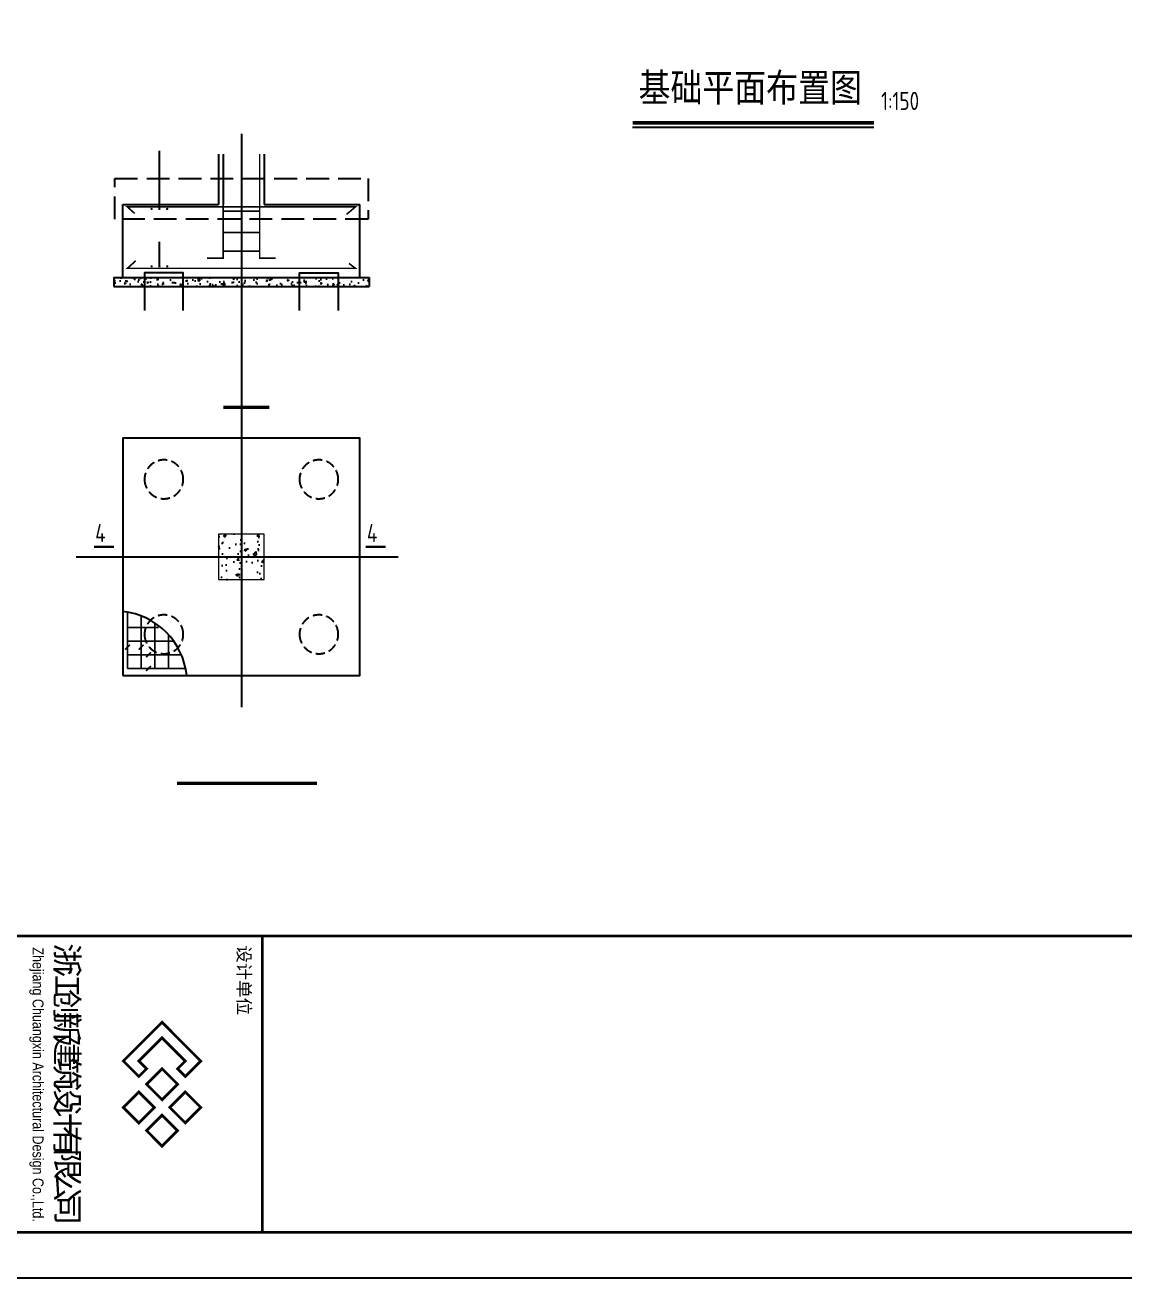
# Model space of a CAD drawing. Extents: x 447413 to 2975780, y -1432727 to 1301644.
# Drawn here: x 2291204 to 2327365, y 448828 to 490080 of the extents above; entities that cross this region are included whole.
import ezdxf
from ezdxf.enums import TextEntityAlignment as Align

# ---------------------------------------------------------------- set-up
doc = ezdxf.new("R2010")
doc.units = 0
doc.header["$LTSCALE"] = 1000
doc.header["$MEASUREMENT"] = 0
doc.linetypes.add('DASH', pattern=[0.35, 0.25, -0.1])
doc.linetypes.add('DASHED', pattern=[0.75, 0.5, -0.25])
for name, color, linetype in [('DIM_LEAD', 3, 'Continuous'), ('DIM_SYMB', 3, 'Continuous'), ('DOTE', 1, 'Continuous'), ('PILE_DASH', 9, 'DASHED'), ('TEXT', 6, 'Continuous'), ('图框', 253, 'Continuous'), ('文字说明', 7, 'Continuous'), ('标注', 2, 'Continuous'), ('桩', 1, 'Continuous'), ('详图', 8, 'Continuous'), ('详图钢筋', 1, 'Continuous')]:
    doc.layers.add(name, color=color, linetype=linetype)
doc.layers.add('柱', color=51, linetype='Continuous', lineweight=18)
doc.styles.add('Arial', font='ARIALN.TTF')
doc.styles.add('cx_biaoti', font='')
doc.styles.add('TSSD_REIN', font='Tssdeng.shx', dxfattribs={"width": 0.7, "bigfont": 'hztxt.shx'})
doc.styles.add('YT', font='FZYTK.TTF')
doc.styles.add('标注', font='tssdeng.shx', dxfattribs={"width": 0.8, "bigfont": 'tssdchn.shx'})
doc.styles.add('楷体', font='tssdeng.shx', dxfattribs={"bigfont": 'hztxt.shx'})
doc.styles.get('cx_biaoti').set_extended_font_data('SimSun')

# ---------------------------------------------------------------- blocks, each defined once
blk = doc.blocks.new('A$C6B0021A6')
at = {"layer": '图框', "color": 2, "const_width": 40, "elevation": -84000}
blk.add_lwpolyline([(20, 84120), (118920, 84120), (118920, 20), (20, 20)], close=True, dxfattribs=at)
at = {"layer": '图框', "color": 153, "const_width": 58, "elevation": -84000}
for points in [[(111420, 1020), (2520, 1020), (2520, 83120), (111420, 83120)], [(111420, 83120), (117920, 83120), (117920, 1020), (111420, 1020)], [(111420, 30220), (117920, 30220), (117920, 1020), (111420, 1020)]]:
    blk.add_lwpolyline(points, close=True, dxfattribs=at)
at = {"layer": '图框', "color": 5, "const_width": 60, "elevation": -84000}
blk.add_lwpolyline([(114500, 28529), (114161, 28869), (113312, 28020), (114161, 27171), (114500, 27511), (114331, 27681), (114161, 27511), (113652, 28020), (114161, 28529), (114331, 28359)], close=True, dxfattribs=at)
at = {"layer": '图框', "color": 1, "const_width": 60, "elevation": -84000}
for points in [[(114840, 28529), (115179, 28190), (115519, 28529), (115179, 28869)], [(114331, 28020), (114670, 27681), (115009, 28020), (114670, 28359)], [(115349, 28020), (115688, 27681), (116028, 28020), (115688, 28359)], [(114840, 27511), (115179, 27171), (115519, 27511), (115179, 27850)]]:
    blk.add_lwpolyline(points, close=True, dxfattribs=at)
at = {"layer": '图框', "color": 153, "style": 'cx_biaoti'}
blk.add_text('设计单位', height=280, dxfattribs=at).set_placement((111624, 29678, -84000))
at = {"layer": '图框', "color": 153}
for s, height, style, p in [('浙', 500, 'YT', (111920, 25945, -84000)), ('江', 500, 'YT', (112420, 25945, -84000)), ('创', 500, 'YT', (112920, 25945, -84000)), ('新', 500, 'YT', (113420, 25945, -84000)), ('建', 500, 'YT', (113920, 25945, -84000)), ('筑', 500, 'YT', (114420, 25945, -84000)), ('设', 500, 'YT', (114920, 25945, -84000)), ('计', 500, 'YT', (115420, 25945, -84000)), ('有', 500, 'YT', (115920, 25945, -84000)), ('限', 500, 'YT', (116420, 25945, -84000)), ('公', 500, 'YT', (116920, 25945, -84000)), ('司', 500, 'YT', (117420, 25945, -84000)), (' Zhejiang Chuangxin Architectural Design Co.,Ltd.', 240, 'Arial', (114640, 25270, -84000))]:
    blk.add_text(s, height=height, dxfattribs=dict(at, style=style)).set_placement(p, align=Align.MIDDLE)
blk = doc.blocks.new('A$C573316CC')
at = {"layer": '文字说明'}
h = blk.add_hatch(dxfattribs=at)
h.set_pattern_fill('AR-CONC', color=256, scale=100, style=0)
h.set_pattern_definition([(50, (-313125.38, -215662.17), (182.18467, -15.939086), [19.05, -209.55]), (355, (-313125.38, -215662.17), (-35.24283, 191.05664), [15.24, -167.64]), (100.451, (-313110.2, -215663.5), (146.9425, 175.11669), [16.19, -178.09]), (46.1842, (-313125.38, -215611.37), (271.07904, -42.04233), [28.575, -314.325]), (96.6356, (-313102.8, -215614.87), (237.40423, 247.42556), [24.285, -267.135]), (351.184, (-313125.38, -215611.37), (237.4046, 247.42512), [22.86, -251.46]), (21, (-313099.98, -215624.07), (151.61488, -102.26552), [19.05, -209.55]), (326, (-313099.98, -215624.07), (61.80203, 184.18797), [15.24, -167.64]), (71.4514, (-313087.35, -215632.59), (213.41649, 81.92286), [16.19, -178.09]), (37.5, (-313125.385, -215662.17), (3.088603, 84.555039), [0, -165.608, 0, -170.18, 0, -168.275]), (7.5, (-313125.385, -215662.17), (66.819663, 100.180575), [0, -97.028, 0, -161.798, 0, -64.135]), (327.5, (-313182.03, -215662.17), (135.590595, -5.728744), [0, -63.5, 0, -198.12, 0, -262.89]), (317.5, (-313207.43, -215662.17), (148.12918, 25.42649), [0, -82.55, 0, -131.572, 0, -186.69])])
h.paths.add_polyline_path([(1192, 5872), (855, 5872), (855, 5772), (1192, 5772)])
h.paths.add_polyline_path([(1618, 5872), (1192, 5872), (1192, 5772), (1618, 5772)])
h.paths.add_polyline_path([(1841, 5872), (1618, 5872), (1618, 5772), (1841, 5772)])
h.paths.add_polyline_path([(2255, 5872), (1841, 5872), (1841, 5772), (2255, 5772)])
h.paths.add_polyline_path([(2892, 5872), (2255, 5872), (2255, 5772), (2892, 5772)])
h.paths.add_polyline_path([(3318, 5872), (2892, 5872), (2892, 5772), (3318, 5772)])
h.paths.add_polyline_path([(3655, 5872), (3318, 5872), (3318, 5772), (3655, 5772)])
at = {"layer": '详图'}
h = blk.add_hatch(dxfattribs=at)
h.set_pattern_fill('AR-CONC', color=256, scale=150, style=0)
h.set_pattern_definition([(50, (-802290.56, -215356.65), (273.277003, -23.90863), [28.575, -314.325]), (355, (-802290.56, -215356.65), (-52.86424, 286.58496), [22.86, -251.46]), (100.451, (-802267.78, -215358.64), (220.41375, 262.67503), [24.285, -267.135]), (46.1842, (-802290.56, -215280.45), (406.61856, -63.06349), [42.8625, -471.4875]), (96.6356, (-802256.67, -215285.7), (356.10635, 371.13833), [36.4275, -400.7025]), (351.184, (-802290.56, -215280.45), (356.1069, 371.13768), [34.29, -377.19]), (21, (-802252.46, -215299.5), (227.42232, -153.39828), [28.575, -314.325]), (326, (-802252.46, -215299.5), (92.70304, 276.28195), [22.86, -251.46]), (71.4514, (-802233.5, -215312.28), (320.12474, 122.88429), [24.285, -267.135]), (37.5, (-802290.56, -215356.65), (4.632905, 126.832558), [0, -248.412, 0, -255.27, 0, -252.4125]), (7.5, (-802290.56, -215356.65), (100.229494, 150.270862), [0, -145.542, 0, -242.697, 0, -96.2025]), (327.5, (-802375.52, -215356.65), (203.385893, -8.593116), [0, -95.25, 0, -297.18, 0, -394.335]), (317.5, (-802413.62, -215356.65), (222.193772, 38.139737), [0, -123.825, 0, -197.358, 0, -280.035])])
h.paths.add_polyline_path([(2505, 2558), (2505, 3058), (2005, 3058), (2005, 2558)])
at = {"linetype": 'DASH'}
blk.add_lwpolyline([(866, 6958), (3644, 6958), (3644, 6511), (866, 6511)], close=True, dxfattribs=at)
at = {"layer": 'DIM_LEAD'}
for p, q in [((1356, 6623), (1356, 7260)), ((1356, 5994), (1356, 6264))]:
    blk.add_line(p, q, dxfattribs=at)
at = {"layer": 'DIM_SYMB', "const_width": 35}
for points in [[(2055, 4447), (2561, 4447)], [(1548, 323), (3086, 323)]]:
    blk.add_lwpolyline(points, dxfattribs=at)
at = {"layer": 'DOTE', "ltscale": 0.005}
for p, q in [((2255, 7445), (2255, 1158)), ((443, 2808), (3976, 2808))]:
    blk.add_line(p, q, dxfattribs=at)
at = {"layer": 'PILE_DASH', "ltscale": 0.2}
for points in [[(1618, 3658, 1), (1192, 3658, 1)], [(3318, 3658, 1), (2892, 3658, 1)], [(1618, 1958, 1), (1192, 1958, 1)], [(3318, 1958, 1), (2892, 1958, 1)]]:
    blk.add_lwpolyline(points, format="xyb", close=True, dxfattribs=at)
at = {"layer": '文字说明', "const_width": 25}
for points in [[(858, 2919), (637, 2919)], [(3839, 2919), (3618, 2919)]]:
    blk.add_lwpolyline(points, dxfattribs=at)
at = {"layer": '柱'}
blk.add_lwpolyline([(2505, 2558), (2505, 3058), (2005, 3058), (2005, 2558)], close=True, dxfattribs=at)
at = {"layer": '标注', "const_width": 17.5}
for points in [[(979, 1792), (1032, 1845)], [(1129, 1792), (1182, 1845)], [(1209, 1706), (1262, 1759)], [(1209, 1556), (1262, 1609)]]:
    blk.add_lwpolyline(points, dxfattribs=at)
at = {"layer": '桩'}
for points in [[(1618, 5511), (1618, 5922), (1192, 5922), (1192, 5511)], [(2892, 5511), (2892, 5922), (3318, 5922), (3318, 5511)]]:
    blk.add_lwpolyline(points, dxfattribs=at)
at = {"layer": '详图'}
for p, q in [((2005, 7224), (2005, 6672)), ((2055, 7224), (2055, 6672)), ((2505, 7224), (2505, 6672)), ((955, 5872), (955, 6672)), ((955, 6672), (2005, 6672)), ((2505, 6672), (3555, 6672)), ((3555, 5872), (3555, 6672)), ((855, 5872), (3655, 5872)), ((855, 5872), (855, 5772)), ((3655, 5872), (3655, 5772)), ((855, 5772), (3655, 5772))]:
    blk.add_line(p, q, dxfattribs=at)
blk.add_lwpolyline([(955, 1508), (3555, 1508), (3555, 4108), (955, 4108)], close=True, dxfattribs=at)
blk.add_arc((874, 1427), 785, 5.9062, 84.0938, dxfattribs=at)
at = {"layer": '详图钢筋', "const_width": 17.5}
for points in [[(2055, 7224), (2055, 6082), (1878, 6082)], [(2455, 7224), (2455, 6082), (2632, 6082)], [(1084, 6574), (1084, 6574), (1005, 6645), (2255, 6645)], [(2055, 6600), (2455, 6600)], [(3408, 6563), (3408, 6563), (3505, 6645), (2255, 6645)], [(2055, 6365), (2455, 6365)], [(1096, 6055), (1096, 6055), (1005, 5972), (2255, 5972)], [(2055, 6161), (2455, 6161)], [(3435, 6026), (3435, 6026), (3505, 5972), (2255, 5972)], [(1005, 1583), (1005, 2201)], [(1155, 1583), (1155, 2160)], [(1305, 1583), (1305, 2083)], [(1005, 2033), (1346, 2033)], [(1455, 1583), (1455, 1955)], [(1005, 1883), (1513, 1883)], [(1005, 1733), (1597, 1733)], [(1005, 1583), (1644, 1583)]]:
    blk.add_lwpolyline(points, dxfattribs=at)
at = {"layer": '详图钢筋', "const_width": 12.5}
for points in [[(1264, 6623, -1), (1276, 6623, -1)], [(1349, 6623, -1), (1362, 6623, -1)], [(1435, 6623, -1), (1448, 6623, -1)], [(1264, 5994, 1), (1276, 5994, 1)], [(1349, 5994, 1), (1362, 5994, 1)], [(1435, 5994, 1), (1448, 5994, 1)]]:
    blk.add_lwpolyline(points, format="xyb", close=True, dxfattribs=at)
at = {"layer": '文字说明', "style": '标注', "width": 0.8}
for p in [(651, 2969), (3632, 2969)]:
    blk.add_text('4', height=200, dxfattribs=at).set_placement(p)

msp = doc.modelspace()

# ---------------------------------------------------------------- linework, layer by layer
at = {"layer": 'TEXT'}
msp.add_line((2311193.4, 486717.8, 126000), (2319135.8, 486717.8, 126000), dxfattribs=at)
msp.add_line((2311193.4, 486717.8, 126000), (2319135.8, 486717.8, 126000), dxfattribs=at)
at = {"layer": 'TEXT', "const_width": 118.8, "elevation": 126000}
msp.add_lwpolyline([(2311193.4, 486866.3), (2319135.8, 486866.3)], dxfattribs=at)
msp.add_lwpolyline([(2311193.4, 486866.3), (2319135.8, 486866.3)], dxfattribs=at)

# ---------------------------------------------------------------- block references
at = {"xscale": 1.5, "yscale": 1.5, "zscale": 1.5, "rotation": 270}
msp.add_blockref('A$C6B0021A6', (2253682, 627238.4, 252000), dxfattribs=at)
at = {"xscale": 3, "yscale": 3, "zscale": 3}
msp.add_blockref('A$C573316CC', (2291557.9, 464161.4), dxfattribs=at)

# ---------------------------------------------------------------- texts
at = {"layer": 'TEXT', "style": '楷体'}
msp.add_text('基础平面布置图', height=1050, dxfattribs=at).set_placement((2311393.3, 487146.4, 126000), align=Align.BOTTOM_LEFT)
at = {"layer": 'TEXT', "ltscale": 99, "style": 'TSSD_REIN', "width": 0.8}
msp.add_text('1:150', height=600, dxfattribs=at).set_placement((2319370.9, 487282.6, 126000))

doc.saveas('drawing.dxf')
